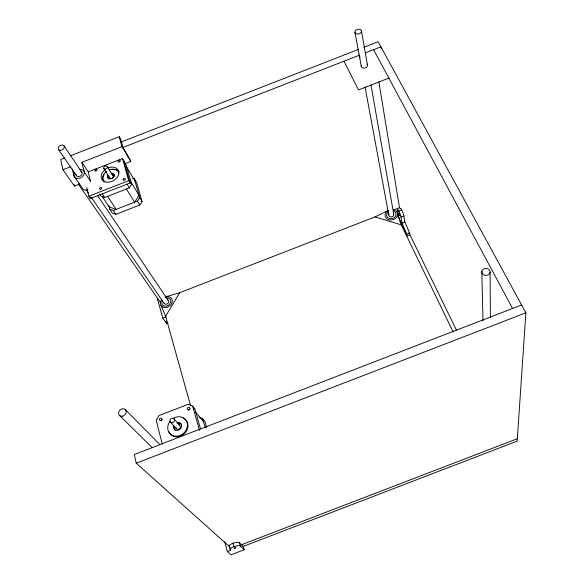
<?xml version="1.0" encoding="UTF-8"?>
<svg xmlns="http://www.w3.org/2000/svg" width="584" height="584" viewBox="0 0 584 584"><rect width="100%" height="100%" fill="white"/><g stroke="black" fill="none" stroke-linecap="round" stroke-linejoin="round"><path stroke-width="0.88" d="M363.701 47.362L378.133 41.734L525.885 312.812L517.161 441.139L242.776 546.587M190.588 405.741L165.608 316.207L179.748 292.686L375.067 216.898L388.294 210.459M108.755 205.276L109.785 209.254L112.362 213.102L115.895 214.313L139.81 204.999L142.065 201.531L136.685 182.719L134.313 178.726L132.583 178.171M109.785 209.254L113.332 210.466L137.415 201.086L139.693 197.604L134.313 178.726M99.638 194.085L101.09 196.261L104.704 197.48L129.327 187.88L131.67 184.347L126.312 165.294L124.071 161.534M161.491 299.774L160.593 301.505A6.293 5.132 -32.5 0 0 161.067 305.527L165.608 316.207M387.645 210.824L385.608 213.05A6.307 5.161 -11.9 0 0 388.798 219.708A6.307 5.161 -11.9 0 0 397.069 216.482L397.558 213.788A6.307 5.161 -11.9 0 0 395.251 210.459L393.434 209.773M79.68 184.004L74.489 186.121L62.97 169.71L60.656 159.585L64.897 157.928M124.896 163.951L130.648 161.396L130.174 159.746L121.567 144.985M69.992 155.935L119.231 136.714L120.662 139.189L123.472 149.11M120.895 142.138L358.664 49.333M62.97 169.71L70.919 166.608M81.913 162.315L88.199 171.784L90.586 181.368L84.286 171.973L81.913 162.315L122.034 146.657L130.648 161.396M123.005 147.445L359.686 55.078M365.467 52.823L380.892 46.8L381.169 48.603M88.155 171.915L122.487 158.527L123.896 160.899L130.101 183.018L90.425 198.48L88.856 196.209L86.753 187.581M388.856 78.095L358.488 89.936L343.991 61.203M88.856 196.209L128.684 180.69L130.101 183.018M393.762 209.89L399.5 207.663M396.186 211.678L397.748 211.072M400.427 208.524A4.643 0.642 69.2 0 1 401.989 210.408A4.643 0.642 69.2 0 1 403.887 216.029L404.843 222.044L409.654 233.045L409.91 234.717L407.041 235.827L398.909 217.949L397.602 210.203A4.643 0.628 69.2 0 1 398.865 211.058L401.755 209.926M407.041 235.827L406.778 234.162L401.974 223.154L400.996 217.153L403.887 216.029M401.974 223.154L404.843 222.044M157.49 298.993L162.783 318.112L166.155 316.798M162.783 318.112L166.732 323.667L168.141 323.12M406.778 234.162L409.654 233.045M521.621 304.979L134.24 454.542L136.247 463.192L229.746 546.88M136.247 463.192L525.885 312.812M240.958 544.945L517.329 438.73M227.358 551.566L230.695 550.281L229.278 546.463A5.439 1.657 -18 0 1 232.906 543.266A5.439 1.657 -18 0 1 239.301 542.609L243.287 546.383L244.251 549.734L231.074 554.8L227.358 551.566L224.701 541.974M179.748 292.686L164.907 297.066L167.995 296.606L169.418 296.928A6.293 5.132 -32.5 0 1 171.433 304.016A6.293 5.132 -32.5 0 1 163.206 307.199L161.067 305.527L162.082 306.987M375.067 216.898L401.237 224.84L453.169 331.989M200.524 429.028L194.881 408.968L192.691 406.223L188.194 404.289L158.958 415.589L156.235 420.312L162.206 443.928M193.384 408.326L194.881 408.968M199.078 417.115L202.663 418.67L204.955 421.546L206.699 427.627M239.301 542.609L240.272 546.011L244.251 549.734M119.545 415.479L152.037 447.41M125.224 409.472L159.731 444.461M170.557 422.152L176.529 428.824M173.842 418.597L179.748 425.32M195.779 412.158L203.568 421.852M78.234 183.916L160.68 302.804M58.393 149.402L76.446 175.689M86.249 189.953L88.315 192.961M91.411 197.465L164.155 303.351M64.036 145.876L81.848 172.287M97.623 195.684L168.36 300.577M102.441 196.859L109.201 206.984L116.165 209.364L107.602 196.348M102.295 193.852L104.704 197.48M113.332 210.466L115.895 214.313M103.843 168.593L109.821 178.01M107.186 166.477L113.113 175.923M126.429 189.012L134.583 202.195L139.05 195.355L131.028 182.069M127.071 184.194L129.327 187.88M137.415 201.086L139.81 204.999M129.429 180.646L131.67 184.347M139.693 197.604L142.065 201.531M126.932 167.506L134.948 180.952M373.585 49.655L512.562 308.476M358.97 55.356L360.146 57.612M408.902 232.651L456.447 330.142M401.237 224.84L397.558 213.788L398.149 217.27M202.663 418.67L205.283 427.882M119.231 136.714L122.034 146.657M232.906 543.266L233.863 546.682A5.446 1.643 -18.1 0 0 230.227 549.865M192.691 406.223L199.494 430.496M122.487 158.527L128.684 180.69M229.987 547.734L230.461 549.427M166.017 321.083L166.732 323.667M89.994 196.713L90.425 198.48M72.336 168.937L74 175.988L82.096 187.698A5.475 4.015 -30.5 0 0 88.118 189.727M74.095 184.442L74.489 186.121M354.941 32.251L361.24 66.291M365.051 86.892L388.747 214.985M361.496 31.025A3.343 2.373 -14.4 0 1 356.839 33.996A3.343 2.373 -14.4 0 1 356.32 29.908A3.343 2.373 -14.4 0 1 361.496 31.025L367.497 65.145M370.979 84.899L393.733 214.197M378.877 81.899L399.587 208.203M481.829 271.56L482.99 320.74M490.071 272.202A4.146 3.497 -2 0 1 483.523 274.75A4.146 3.497 -2 0 1 484.253 268.713A4.146 3.497 -2 0 1 490.071 272.202L490.414 317.762M366.934 64.065A3.19 2.329 -14 0 1 365.066 67.941A3.19 2.329 -14 0 1 361.27 65.671M102.813 180.339A9.366 6.913 -29.2 0 1 104.098 174.572M111.96 169.586A9.366 6.913 -29.2 0 1 118.975 171.484M108.201 167.885A9.402 6.928 -29.2 0 1 118.705 174.251A9.402 6.928 -29.2 0 1 104.916 181.792A9.402 6.928 -29.2 0 1 105.354 169.44M79.541 169.594A5.585 4.051 -30.3 0 1 84.22 173.871A5.585 4.051 -30.3 0 1 76.986 178.434A5.585 4.051 -30.3 0 1 74.832 172.565M90.155 180.412A5.497 4.022 -30.5 0 1 90.586 181.368M80.826 171.55A3.19 2.314 -30.3 0 1 81.87 174.361A3.19 2.314 -30.3 0 1 78.402 176.55A3.19 2.314 -30.3 0 1 76.161 174.492M233.863 546.682A5.446 1.643 -18.1 0 1 240.272 546.011M398.865 211.058A4.643 0.628 69.2 0 1 400.996 217.153M393.222 211.072A4.73 3.869 -11.9 0 1 395.237 216.679A4.73 3.869 -11.9 0 1 388.068 217.803A4.73 3.869 -11.9 0 1 388.557 211.809M166.418 298.001A4.716 3.847 -32.5 0 1 170.718 302.118A4.716 3.847 -32.5 0 1 164.688 306.111A4.716 3.847 -32.5 0 1 162.498 300.592M167.564 300.001A2.518 2.051 -32.5 0 1 167.732 303.563A2.518 2.051 -32.5 0 1 163.994 302.957M393.302 213.416A2.526 2.066 -11.9 0 1 393.083 216.102A2.526 2.066 -11.9 0 1 389.878 216.606A2.526 2.066 -11.9 0 1 388.988 214.094M183.186 418.122A10.483 9.074 -42.4 0 1 184.369 433.737A10.483 9.074 -42.4 0 1 168.812 431.539M175.237 430.226A4.285 3.716 -42.4 0 1 174.258 426.539M177.156 423.393A4.285 3.716 -42.4 0 1 181.66 424.656M178.755 424.882A2.38 2.066 -42.4 0 1 180.339 427.174A2.38 2.066 -42.4 0 1 177.908 429.284A2.38 2.066 -42.4 0 1 175.893 427.349M172.776 418.699A10.505 9.088 -42.4 0 1 187.406 424.13A10.505 9.088 -42.4 0 1 174.558 436.087A10.505 9.088 -42.4 0 1 170.126 421.166M177.616 422.466A4.3 3.716 -42.4 0 1 181.58 426.262A4.3 3.716 -42.4 0 1 176.784 430.408A4.3 3.716 -42.4 0 1 173.674 425.875M160.965 420.816A1.409 1.212 -42.4 0 1 161.929 419.786M188.676 410.114A1.402 1.219 -40 0 1 189.968 408.997M104.222 181.566A8.585 6.336 -29.2 0 1 103.529 180.062M114.427 175.083A3.511 2.591 -29.2 0 1 114.778 176.397M108.507 178.85A3.511 2.591 -29.2 0 1 108.697 176.069M111.653 174.185A3.511 2.591 -29.2 0 1 113.938 174.601M112.478 175.47A1.949 1.438 -29.2 0 1 113.165 177.2A1.949 1.438 -29.2 0 1 111.048 178.543A1.949 1.438 -29.2 0 1 109.631 177.28M104.806 181.843A8.599 6.344 -29.2 0 1 106.631 171.273M109.237 169.849A8.599 6.344 -29.2 0 1 118.829 172.937M111.07 173.258A3.519 2.591 -29.2 0 1 114.114 175.966A3.519 2.591 -29.2 0 1 109.566 178.85A3.519 2.591 -29.2 0 1 108.106 175.134M399.106 213.678L399.777 215.401L399.135 213.678M234.242 548.15C236.191 549.033 236.695 546.303 234.242 548.15M95.637 171.002A1.124 0.825 -29.6 0 0 97.017 169.688A1.124 0.825 -29.6 0 0 95.28 169.594A1.124 0.825 -29.6 0 0 95.637 171.002M100.317 189.362A1.146 0.847 -30.1 0 0 101.718 188.019A1.146 0.847 -30.1 0 0 99.944 187.917A1.146 0.847 -30.1 0 0 100.317 189.362M123.888 180.201A1.183 0.883 -28.7 0 0 125.326 178.821A1.183 0.883 -28.7 0 0 123.48 178.719A1.183 0.883 -28.7 0 0 123.888 180.201M118.859 161.965A1.168 0.854 -28.3 0 0 120.275 160.615A1.168 0.854 -28.3 0 0 118.457 160.527A1.168 0.854 -28.3 0 0 118.859 161.965M122.209 416.231A4.139 3.453 -43 0 0 125.801 410.165A4.139 3.453 -43 0 0 119.165 411.041A4.139 3.453 -43 0 0 122.209 416.231M60.159 150.27A3.329 2.351 -30 0 0 64.276 146.445A3.329 2.351 -30 0 0 59.21 146.219A3.329 2.351 -30 0 0 60.159 150.27M172.163 422.604A2.431 2.088 -42 0 0 174.2 419.005A2.431 2.088 -42 0 0 170.243 419.516A2.431 2.088 -42 0 0 172.163 422.604M160.688 420.633A1.416 1.212 -42.3 0 0 161.885 418.538A1.416 1.212 -42.3 0 0 159.585 418.83A1.416 1.212 -42.3 0 0 160.688 420.633M188.559 409.866A1.409 1.219 -39.9 0 0 189.734 407.778A1.409 1.219 -39.9 0 0 187.42 408.077A1.409 1.219 -39.9 0 0 188.559 409.866M104.93 169.119A1.978 1.453 -29.1 0 0 107.347 166.82A1.978 1.453 -29.1 0 0 104.273 166.659A1.978 1.453 -29.1 0 0 104.93 169.119"/></g></svg>
